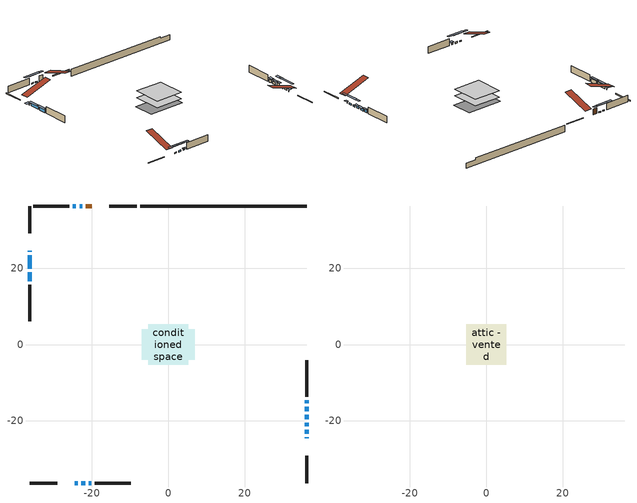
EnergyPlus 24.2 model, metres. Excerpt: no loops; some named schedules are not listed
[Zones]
conditioned space
 floor adiabatic (AdiabaticFloorConstruction): -5.24,-5.24 -5.24,5.24 5.24,5.24 5.24,-5.24 z0.98
 floor foundation (Slab1 construction): -6.93,-3.97 -6.93,3.97 6.93,3.97 6.93,-3.97 z-1.46
 wall outside (RimJoist1 construction): -8.29,36.23 -15.48,36.23 / -36.23,-36.23 -29.04,-36.23 / -36.23,36.23 -36.23,29.04 / 36.23,-36.23 36.23,-29.04 z0.98:1.28
 wall outside (AdiabaticWallConstruction 1): -20.03,36.23 -21.55,36.23 z0.98:3.01
 wall outside (AdiabaticWallConstruction): 36.23,-24.49 36.23,-24.26 / -36.23,24.49 -36.23,24.26 z0.98:1.44; 36.23,-23.33 36.23,-22.26 / 36.23,-21.34 36.23,-20.42 z0.98:1.54; -22.47,36.23 -23.21,36.23 z0.98:1.31; -24.14,36.23 -24.93,36.23 z0.98:1.36; -24.49,-36.23 -23.67,-36.23 z0.98:1.34; -22.75,-36.23 -21.68,-36.23 z0.98:1.49; 36.23,-19.49 36.23,-18.42 z0.98:2.05; 36.23,-17.5 36.23,-16.28 z0.98:1.8; 36.23,-15.35 36.23,-14.53 z0.98:2; -36.23,23.33 -36.23,19.88 z0.98:2.25; -36.23,18.95 -36.23,16.51 z0.98:2.33; -20.75,-36.23 -20.14,-36.23 z0.98:1.59
 wall outside (Wall1 construction): -25.86,36.23 -35.3,36.23 / -19.21,-36.23 -9.77,-36.23 / -36.23,15.58 -36.23,6.13 / 36.23,-13.6 36.23,-4.16 z0.98:3.42
 wall foundation (FoundationWall1 construction): -7.36,36.23,-1.46 -7.36,36.23,0.98 31.87,36.23,0.98 31.87,36.23,0.41 36.23,36.23,0.41 36.23,36.23,-1.46
 window (WindowConstruction 6): 36.23,-24.49 36.23,-24.26 z0.98:1.44
 window (WindowConstruction 8): 36.23,-23.33 36.23,-22.26 z0.98:1.54
 window (WindowConstruction 9): 36.23,-21.33 36.23,-20.42 z0.98:1.54
 window (WindowConstruction 10): -22.47,36.23 -23.21,36.23 z0.98:1.31
 window (WindowConstruction 11): -24.14,36.23 -24.93,36.23 z0.98:1.36
 window (WindowConstruction 12): -24.49,-36.23 -23.68,-36.23 z0.98:1.34
 window (WindowConstruction 13): -22.75,-36.23 -21.68,-36.23 z0.98:1.49
 window (WindowConstruction 7): -36.23,24.49 -36.23,24.26 z0.98:1.44
 window (WindowConstruction): 36.23,-19.49 36.23,-18.42 z0.98:2.05
 window (WindowConstruction 1): 36.23,-17.5 36.23,-16.28 z0.98:1.79
 window (WindowConstruction 2): 36.23,-15.35 36.23,-14.53 z0.98:1.99
 window (WindowConstruction 3): -36.23,23.33 -36.23,19.88 z0.98:2.25
 window (WindowConstruction 4): -36.23,18.95 -36.23,16.51 z0.98:2.33
 window (WindowConstruction 5): -20.75,-36.23 -20.14,-36.23 z0.98:1.59
 door (Door): -20.03,36.23 -21.55,36.23 z0.98:3.01
 ceiling adiabatic (AdiabaticFloorConstruction): 5.24,-5.24 5.24,5.24 -5.24,5.24 -5.24,-5.24 z0.98
attic - vented
 floor to conditioned space (Floor1 construction Reversed): -5.24,-5.24 -5.24,5.24 5.24,5.24 5.24,-5.24 z3.42
 roof outside (Roof1 construction): -19.1,36.23,3.42 -19.1,26.02,6.82 -16.41,26.02,6.82 -16.41,36.23,3.42; -25.42,-36.23,3.42 -25.42,-26.02,6.82 -28.11,-26.02,6.82 -28.11,-36.23,3.42; -36.23,25.42,3.42 -26.02,25.42,6.82 -26.02,28.11,6.82 -36.23,28.11,3.42; 36.23,-25.42,3.42 26.02,-25.42,6.82 26.02,-28.11,6.82 36.23,-28.11,3.42
shading: 36.23,-23.8 36.23,-24.95 36.99,-24.95 36.99,-23.8 z1.9; 36.23,-19.52 36.23,-26.07 36.99,-26.07 36.99,-19.52 z4.28; 36.23,-17.68 36.23,-24.08 36.99,-24.08 36.99,-17.68 z4.28; -25.95,36.23 -19.73,36.23 -19.73,36.99 -25.95,36.99 z4.05; -27.67,36.23 -21.4,36.23 -21.4,36.99 -27.67,36.99 z4.1; -20.94,-36.23 -27.23,-36.23 -27.23,-36.99 -20.94,-36.99 z4.08; -18.94,-36.23 -25.49,-36.23 -25.49,-36.99 -18.94,-36.99 z4.23; -36.23,23.8 -36.23,24.95 -37.75,24.95 -37.75,23.8 z1.9; 36.23,-18.13 36.23,-19.79 36.99,-19.79 36.99,-18.13 z2.35; 36.23,-15.82 36.23,-17.96 36.99,-17.96 36.99,-15.82 z2.25; 36.23,-14.07 36.23,-15.81 36.99,-15.81 36.99,-14.07 z2.46; -36.23,19.58 -36.23,23.63 -36.99,23.63 -36.99,19.58 z2.55; -36.23,16.21 -36.23,19.25 -36.99,19.25 -36.99,16.21 z2.63; -19.84,-36.23 -21.05,-36.23 -21.05,-37.08 -19.84,-37.08 z1.89
[Building]
Building 1: Terrain=Suburbs
[Site:Location]
Edmonton Intl AP_AB: Latitude {deg}=53.31; Longitude {deg}=-113.58; Time Zone {hr}=-7; Elevation {m}=723; Keep Site Location Information=Yes
[Site:GroundTemperature:Shallow]
-1.56185, -3.61833, -3.78302, -2.80711, 1.11059, 5.01004, 8.39065, 10.5322, 10.7141, 8.97234, 5.67794, 1.89811
[Site:WaterMainsTemperature]
Calculation Method=Schedule; Temperature Schedule=mains temperature schedule
[Material] Roughness=Rough; Thermal Absorptance=0.9
Name | Thickness {m} | Conductivity {W/m-K} | Density {kg/m3} | Specific Heat {J/kg-K} | Solar Absorptance | Visible Absorptance
asphalt or fiberglass shingles | 0.00635 | 0.162714 | 1121.4 | 1465.45 | 0.4 | 0.4
ceiling loosefill ins | 0.254 | 0.0480833 | 16.02 | 1046.75 | 0.7 | 0.7
ceiling stud and cavity | 0.1397 | 0.269852 | 65.682 | 1177.47 | 0.7 | 0.7
concrete 4.0 in. | 0.1016 | 1.803125 | 2242.8 | 837.4 | 0.7 | 0.7
concrete 8.0 in. | 0.2032 | 1.803125 | 2242.8 | 837.4 | 0.7 | 0.7
door material | 0.04445 | 0.053851 | 512.64 | 1214.23 | 0.7 | 0.7
exterior vertical ins | 0.07309 | 0.029427 | 32.04 | 1214.23 | 0.7 | 0.7
floor covering | 0.0127 | 0.0433444 | 54.468 | 1339.84 | 0.6 | 0.6
floor rigid ins; wall rigid ins | 0.512978 | 0.029427 | 32.04 | 1214.23 | 0.7 | 0.7
floor stud and cavity | 0.1397 | 1.75129 | 37.0049 | 1207.88 | 0.7 | 0.7
furniture material conditioned space 1 | 0.1524 | 0.115458 | 640.8 | 1214.23 | 0.6 | 0.6
gypsum board | 0.0127 | 0.160291 | 801 | 837.4 | 0.6 | 0.6
gypsum board 1 | 0.0127 | 0.160291 | 801 | 837.4 | 0.7 | 0.7
osb sheathing 0.5 in. | 0.0127 | 0.115458 | 512.64 | 1214.23 | 0.7 | 0.7
osb sheathing 0.75 in. | 0.01905 | 0.115458 | 512.64 | 1214.23 | 0.7 | 0.7
osb sheathing 2.0 in. | 0.0508 | 0.115458 | 512.64 | 1214.23 | 0.7 | 0.7
rim joist rigid ins | 0.103632 | 0.029427 | 32.04 | 1214.23 | 0.7 | 0.7
rim joist stud and cavity | 0.0508 | 0.0378818 | 125.044 | 1163.47 | 0.6 | 0.6
wall stud and cavity | 0.1397 | 0.0896479 | 139.0536 | 1170.24 | 0.7 | 0.7
wall stud and cavity 1 | 0.0889 | 0.380278 | 52.3479 | 1209.89 | 0.7 | 0.7
wall stud and cavity 2 | 0.0889 | 0.391764 | 83.0341 | 1211.67 | 0.7 | 0.7
wood siding | 0.0254 | 0.102417 | 544.68 | 1172.36 | 0.4 | 0.4
wood siding 1; wood siding 2; wood siding 3 | 0.0254 | 0.102417 | 544.68 | 1172.36 | 0.7 | 0.7
[WindowMaterial:SimpleGlazingSystem]
Name | U-Factor {W/m2-K} | Solar Heat Gain Coefficient
WindowMaterial | 2.19795 | 0.54
WindowMaterial 1 | 2.21442 | 0.53
WindowMaterial 10 | 2.623236 | 0.26
WindowMaterial 11 | 2.41201 | 0.33
WindowMaterial 12 | 2.29051 | 0.46
WindowMaterial 2 | 2.22805 | 0.51
WindowMaterial 3 | 2.15139 | 0.59
WindowMaterial 4 | 2.13095 | 0.6
WindowMaterial 5 | 2.56986 | 0.26
WindowMaterial 6 | 2.29845 | 0.39
WindowMaterial 7 | 2.15423 | 0.57
WindowMaterial 8 | 2.330819 | 0.42
WindowMaterial 9 | 2.43359 | 0.31
[Construction]
AdiabaticFloorConstruction: floor stud and cavity, floor rigid ins, osb sheathing 0.75 in., floor covering
AdiabaticWallConstruction: wood siding 2, wall rigid ins, wall stud and cavity 1, gypsum board
AdiabaticWallConstruction 1: wood siding 3, wall rigid ins, wall stud and cavity 1, gypsum board
Door: door material
Floor1 construction Reversed: gypsum board, ceiling stud and cavity, ceiling loosefill ins
FoundationWall1 construction: concrete 8.0 in., gypsum board 1
furniture construction conditioned space 1: furniture material conditioned space 1
PartitionWallConstruction: gypsum board, wall stud and cavity 2, gypsum board
RimJoist1 construction: wood siding 1, rim joist rigid ins, osb sheathing 2.0 in., rim joist stud and cavity
Roof1 construction: asphalt or fiberglass shingles
Slab1 construction: concrete 4.0 in.
Wall1 construction: wood siding, osb sheathing 0.5 in., wall stud and cavity, gypsum board
WindowConstruction: WindowMaterial
WindowConstruction 1: WindowMaterial 1
WindowConstruction 10: WindowMaterial 9
WindowConstruction 11: WindowMaterial 10
WindowConstruction 12: WindowMaterial 11
WindowConstruction 13: WindowMaterial 12
WindowConstruction 2: WindowMaterial 2
WindowConstruction 3: WindowMaterial 3
WindowConstruction 4: WindowMaterial 4
WindowConstruction 5: WindowMaterial 5
WindowConstruction 6; WindowConstruction 7: WindowMaterial 6
WindowConstruction 8: WindowMaterial 7
WindowConstruction 9: WindowMaterial 8
[Zone] Multiplier=1; Part of Total Floor Area=Yes
Name | Volume {m3}
attic - vented | 60.7882
conditioned space | 558.7
[Space]
Name | Zone | Volume {m3}
attic - vented 1 | attic - vented | 60.7882
conditioned space 1 | conditioned space | 558.7
[ZoneInfiltration:EffectiveLeakageArea]
infil attic - vented 1: Zone or Space=attic - vented 1; Schedule=Always On Discrete; Effective Air Leakage Area {cm2}=3825.39; Stack Coefficient=0.000236766; Wind Coefficient=1.03963e-05
[ZoneMixing]
whole house fan mix: Zone or Space=attic - vented; Schedule=Always On Continuous; Design Flow Rate Calculation Method=Flow/Zone; Design Flow Rate {m3/s}=0; Source Zone or Space=conditioned space
[SurfaceProperty:ExposedFoundationPerimeter]
Slab1: Exposed Perimeter Calculation Method=TotalExposedPerimeter; Total Exposed Perimeter {m}=43.587
[InternalMass] Zone or ZoneList=conditioned space; Space or SpaceList=conditioned space 1
Name | Construction | Surface Area {m2}
furniture mass conditioned space 1 | furniture construction conditioned space 1 | 88
partition wall mass | PartitionWallConstruction | 220
[Lights]
interior lighting: Zone or ZoneList or Space or SpaceList=conditioned space 1; Schedule=interior lighting schedule; Design Level Calculation Method=LightingLevel; Lighting Level {W}=343.2; Return Air Fraction=0; Fraction Radiant=0.6; Fraction Visible=0.2; Fraction Replaceable=1
[People]
occupants: Zone or ZoneList or Space or SpaceList=conditioned space 1; Number of People Schedule=occupants schedule; Number of People Calculation Method=People; Number of People=3; Fraction Radiant=0.314171; Sensible Heat Fraction=0.56303; Activity Level Schedule=occupants activity schedule; Carbon Dioxide Generation Rate {m3/s-W}=0; Enable ASHRAE 55 Comfort Warnings=No; Mean Radiant Temperature Calculation Type=EnclosureAveraged
[ElectricEquipment] Zone or ZoneList or Space or SpaceList=conditioned space 1; Design Level Calculation Method=EquipmentLevel
Name | Schedule | Design Level {W} | Fraction Latent | Fraction Radiant | Fraction Lost
clothes dryer | clothes dryer schedule | 140.772 | 0.015 | 0.081 | 0.85
clothes washer | clothes washer schedule | 32.1985 | 0.03 | 0.162 | 0.7
cooking range | cooking range schedule | 215.147 | 0.08 | 0.432 | 0.2
dishwasher | dishwasher schedule | 66.8632 | 0.3 | 0.18 | 0.4
fridge | fridge schedule | 72.9452 | 0 | 0.6 | 0
mech vent bath fan 0 | mech vent bath fan 0 schedule | 50.2 | 0 | 0 | 1
mech vent bath fan 1 | mech vent bath fan 1 schedule | 50.2 | 0 | 0 | 1
mech vent house fan | mech vent house fan schedule | 0 | 0 | 0 | 1
mech vent house fan cfis | mech vent house fan cfis schedule | 0 | 0 | 0 | 0
mech vent range fan 0 | mech vent range fan 0 schedule | 57 | 0 | 0 | 1
misc plug loads | misc plug loads schedule | 494.7 | 0.045 | 0.513 | 0.1
whole house fan | Always On Discrete | 0 | 0 | 0 | 1
[OtherEquipment] Zone or ZoneList or Space or SpaceList=conditioned space 1; Design Level Calculation Method=EquipmentLevel
Name | Fuel Type | Schedule | Design Level {W} | Fraction Latent | Fraction Radiant | Fraction Lost
clothes dryer 1 | Electricity | clothes dryer schedule | 0 | 0.015 | 0.081 | 0.85
cooking range 1 | Electricity | cooking range schedule | 0 | 0.08 | 0.432 | 0.2
general water use latent | None | general water use schedule | 62.594 | 1 | 0 | 0
general water use sensible | None | general water use schedule | -61.6891 | 0 | 0.6 | 0
mech vent house fan latent load | None | Always On Discrete | 0 | 1 | 0 | 0
mech vent house fan sensible load | None | Always On Discrete | 0 | 0 | 0 | 0
water heater energy adjustment1 | NaturalGas | Always On Discrete | 0.01 | 0 | 0 | 1
[ZoneInfiltration:DesignFlowRate] Zone or ZoneList or Space or SpaceList=conditioned space 1; Schedule=Always On Discrete; Design Flow Rate Calculation Method=Flow/Zone; Design Flow Rate {m3/s}=0
infil flow; natural vent flow; whole house fan flow
[AvailabilityManager:Scheduled]
furnace airloop Availability Manager: Schedule=Always On Discrete
[Foundation:Kiva]
Foundation Kiva 1: Initial Indoor Air Temperature {C}=18; Wall Height Above Grade {m}=0.979993; Wall Depth Below Slab {m}=0.2032; Custom Block Material Name 1=exterior vertical ins; Custom Block Depth 1 {m}=2.43998; Custom Block X Position 1 {m}=0.2159; Custom Block Z Position 1 {m}=0
[Foundation:Kiva:Settings]
Soil Conductivity {W/m-K}=0.849921; Soil Density {kg/m3}=1842.3; Soil Specific Heat {J/kg-K}=418.7; Ground Solar Absorptivity=0.9; Ground Thermal Absorptivity=0.9; Ground Surface Roughness {m}=0.03; Far-Field Width {m}=40; Deep-Ground Boundary Condition=ZeroFlux; Deep-Ground Depth {m}=40; Minimum Cell Dimension {m}=0.2; Maximum Cell Growth Coefficient=3; Simulation Timestep=Timestep
[Exterior:Lights]
exterior lighting: Schedule=exterior lighting schedule; Design Level {W}=75.6
[EnergyManagementSystem:GlobalVariable]
furnace_airloop_Fan_RTF
infil_program_Qfan
infil_program_Qinf
natural_vent_program_Qnv
natural_vent_program_Qwhf
[EnergyManagementSystem:Sensor]
Name | Output:Variable or Output:Meter Index Key | Output:Variable or Output:Meter
airflow_gain | infil flow | Infiltration Sensible Heat Gain Energy
airflow_gain_1 | natural vent flow | Infiltration Sensible Heat Gain Energy
airflow_gain_2 | whole house fan flow | Infiltration Sensible Heat Gain Energy
airflow_loss | infil flow | Infiltration Sensible Heat Loss Energy
airflow_loss_1 | natural vent flow | Infiltration Sensible Heat Loss Energy
airflow_loss_2 | whole house fan flow | Infiltration Sensible Heat Loss Energy
clg_load_cond |  | Cooling:EnergyTransfer:Zone:CONDITIONED SPACE
clg_sp_s; clg_sp_s_1 | cooling setpoint | Schedule Value
clothes_dryer_exhaust_0_sch_s | clothes dryer exhaust 0 schedule | Schedule Value
cool_season | cooling season schedule | Schedule Value
htg_load_cond |  | Heating:EnergyTransfer:Zone:CONDITIONED SPACE
htg_sp_s; htg_sp_s_1 | heating setpoint | Schedule Value
ig_ee_conv | clothes dryer | Electric Equipment Convective Heating Energy
ig_ee_conv_2 | cooking range | Electric Equipment Convective Heating Energy
ig_ee_conv_4 | fridge | Electric Equipment Convective Heating Energy
ig_ee_conv_5 | misc plug loads | Electric Equipment Convective Heating Energy
ig_ee_conv_6 | whole house fan | Electric Equipment Convective Heating Energy
ig_ee_rad | clothes dryer | Electric Equipment Radiant Heating Energy
ig_ee_rad_2 | cooking range | Electric Equipment Radiant Heating Energy
ig_ee_rad_4 | fridge | Electric Equipment Radiant Heating Energy
ig_ee_rad_5 | misc plug loads | Electric Equipment Radiant Heating Energy
ig_ee_rad_6 | whole house fan | Electric Equipment Radiant Heating Energy
ig_lgt_conv | interior lighting | Lights Convective Heating Energy
ig_lgt_rad | interior lighting | Lights Radiant Heating Energy
ig_lgt_vis | interior lighting | Lights Visible Radiation Heating Energy
ig_oe_conv | clothes dryer 1 | Other Equipment Convective Heating Energy
ig_oe_conv_1 | cooking range 1 | Other Equipment Convective Heating Energy
ig_oe_conv_2 | general water use latent | Other Equipment Convective Heating Energy
ig_oe_conv_3 | general water use sensible | Other Equipment Convective Heating Energy
ig_oe_conv_4 | water heater energy adjustment1 | Other Equipment Convective Heating Energy
ig_oe_rad | clothes dryer 1 | Other Equipment Radiant Heating Energy
ig_oe_rad_1 | cooking range 1 | Other Equipment Radiant Heating Energy
ig_oe_rad_2 | general water use latent | Other Equipment Radiant Heating Energy
ig_oe_rad_3 | general water use sensible | Other Equipment Radiant Heating Energy
ig_oe_rad_4 | water heater energy adjustment1 | Other Equipment Radiant Heating Energy
ig_ppl_conv | occupants | People Convective Heating Energy
ig_ppl_rad | occupants | People Radiant Heating Energy
im_conv | furniture mass conditioned space 1 | Surface Inside Face Convection Heat Gain Energy
im_conv_1 | partition wall mass | Surface Inside Face Convection Heat Gain Energy
im_ig | furniture mass conditioned space 1 | Surface Inside Face Internal Gains Radiation Heat Gain Energy
im_ig_1 | partition wall mass | Surface Inside Face Internal Gains Radiation Heat Gain Energy
im_lgt | furniture mass conditioned space 1 | Surface Inside Face Lights Radiation Heat Gain Energy
im_lgt_1 | partition wall mass | Surface Inside Face Lights Radiation Heat Gain Energy
im_sol | furniture mass conditioned space 1 | Surface Inside Face Solar Radiation Heat Gain Energy
im_sol_1 | partition wall mass | Surface Inside Face Solar Radiation Heat Gain Energy
im_surf | furniture mass conditioned space 1 | Surface Inside Face Net Surface Thermal Radiation Heat Gain Energy
im_surf_1 | partition wall mass | Surface Inside Face Net Surface Thermal Radiation Heat Gain Energy
mech_vent_bath_fan_0_sch_s | mech vent bath fan 0 schedule | Schedule Value
mech_vent_bath_fan_1_sch_s | mech vent bath fan 1 schedule | Schedule Value
mech_vent_range_fan_0_sch_s | mech vent range fan 0 schedule | Schedule Value
mv_conv | mech vent bath fan 0 | Electric Equipment Convective Heating Energy
mv_conv_1 | mech vent bath fan 1 | Electric Equipment Convective Heating Energy
mv_conv_2 | mech vent house fan | Electric Equipment Convective Heating Energy
mv_conv_3 | mech vent house fan cfis | Electric Equipment Convective Heating Energy
mv_conv_4 | mech vent range fan 0 | Electric Equipment Convective Heating Energy
mv_conv_5 | mech vent house fan latent load | Other Equipment Convective Heating Energy
mv_conv_6 | mech vent house fan sensible load | Other Equipment Convective Heating Energy
mv_rad | mech vent bath fan 0 | Electric Equipment Radiant Heating Energy
mv_rad_1 | mech vent bath fan 1 | Electric Equipment Radiant Heating Energy
mv_rad_2 | mech vent house fan | Electric Equipment Radiant Heating Energy
mv_rad_3 | mech vent house fan cfis | Electric Equipment Radiant Heating Energy
mv_rad_4 | mech vent range fan 0 | Electric Equipment Radiant Heating Energy
mv_rad_5 | mech vent house fan latent load | Other Equipment Radiant Heating Energy
mv_rad_6 | mech vent house fan sensible load | Other Equipment Radiant Heating Energy
natural_vent_s | natural vent schedule | Schedule Value
out_pb_s |  | Site Outdoor Air Barometric Pressure
out_wt_s |  | Site Outdoor Air Humidity Ratio
site_vw_s |  | Site Wind Speed
ss_back_out | Window1 | Surface Window Shortwave from Zone Back Out Window Heat Transfer Rate
ss_back_out_1 | Window10 | Surface Window Shortwave from Zone Back Out Window Heat Transfer Rate
ss_back_out_10 | Window5 | Surface Window Shortwave from Zone Back Out Window Heat Transfer Rate
ss_back_out_11 | Window6 | Surface Window Shortwave from Zone Back Out Window Heat Transfer Rate
ss_back_out_12 | Window8 | Surface Window Shortwave from Zone Back Out Window Heat Transfer Rate
ss_back_out_13 | Window9 | Surface Window Shortwave from Zone Back Out Window Heat Transfer Rate
ss_back_out_2 | Window11 | Surface Window Shortwave from Zone Back Out Window Heat Transfer Rate
ss_back_out_3 | Window12 | Surface Window Shortwave from Zone Back Out Window Heat Transfer Rate
ss_back_out_4 | Window13 | Surface Window Shortwave from Zone Back Out Window Heat Transfer Rate
ss_back_out_5 | Window14 | Surface Window Shortwave from Zone Back Out Window Heat Transfer Rate
ss_back_out_6 | Window15 | Surface Window Shortwave from Zone Back Out Window Heat Transfer Rate
ss_back_out_7 | Window2 | Surface Window Shortwave from Zone Back Out Window Heat Transfer Rate
ss_back_out_8 | Window3 | Surface Window Shortwave from Zone Back Out Window Heat Transfer Rate
ss_back_out_9 | Window4 | Surface Window Shortwave from Zone Back Out Window Heat Transfer Rate
ss_conv | Door1 | Surface Inside Face Convection Heat Gain Energy
ss_conv_1 | Window1 | Surface Inside Face Convection Heat Gain Energy
ss_conv_10 | Window4 | Surface Inside Face Convection Heat Gain Energy
ss_conv_11 | Window5 | Surface Inside Face Convection Heat Gain Energy
ss_conv_12 | Window6 | Surface Inside Face Convection Heat Gain Energy
ss_conv_13 | Window8 | Surface Inside Face Convection Heat Gain Energy
ss_conv_14 | Window9 | Surface Inside Face Convection Heat Gain Energy
ss_conv_2 | Window10 | Surface Inside Face Convection Heat Gain Energy
ss_conv_3 | Window11 | Surface Inside Face Convection Heat Gain Energy
ss_conv_4 | Window12 | Surface Inside Face Convection Heat Gain Energy
ss_conv_5 | Window13 | Surface Inside Face Convection Heat Gain Energy
ss_conv_6 | Window14 | Surface Inside Face Convection Heat Gain Energy
ss_conv_7 | Window15 | Surface Inside Face Convection Heat Gain Energy
ss_conv_8 | Window2 | Surface Inside Face Convection Heat Gain Energy
ss_conv_9 | Window3 | Surface Inside Face Convection Heat Gain Energy
ss_ig | Door1 | Surface Inside Face Internal Gains Radiation Heat Gain Energy
ss_ig_1 | Window1 | Surface Inside Face Internal Gains Radiation Heat Gain Energy
ss_ig_10 | Window4 | Surface Inside Face Internal Gains Radiation Heat Gain Energy
ss_ig_11 | Window5 | Surface Inside Face Internal Gains Radiation Heat Gain Energy
ss_ig_12 | Window6 | Surface Inside Face Internal Gains Radiation Heat Gain Energy
ss_ig_13 | Window8 | Surface Inside Face Internal Gains Radiation Heat Gain Energy
ss_ig_14 | Window9 | Surface Inside Face Internal Gains Radiation Heat Gain Energy
ss_ig_2 | Window10 | Surface Inside Face Internal Gains Radiation Heat Gain Energy
ss_ig_3 | Window11 | Surface Inside Face Internal Gains Radiation Heat Gain Energy
ss_ig_4 | Window12 | Surface Inside Face Internal Gains Radiation Heat Gain Energy
ss_ig_5 | Window13 | Surface Inside Face Internal Gains Radiation Heat Gain Energy
ss_ig_6 | Window14 | Surface Inside Face Internal Gains Radiation Heat Gain Energy
ss_ig_7 | Window15 | Surface Inside Face Internal Gains Radiation Heat Gain Energy
ss_ig_8 | Window2 | Surface Inside Face Internal Gains Radiation Heat Gain Energy
ss_ig_9 | Window3 | Surface Inside Face Internal Gains Radiation Heat Gain Energy
ss_lgt | Door1 | Surface Inside Face Lights Radiation Heat Gain Energy
ss_sol | Door1 | Surface Inside Face Solar Radiation Heat Gain Energy
ss_surf | Door1 | Surface Inside Face Net Surface Thermal Radiation Heat Gain Energy
ss_surf_1 | Window1 | Surface Inside Face Net Surface Thermal Radiation Heat Gain Energy
ss_surf_10 | Window4 | Surface Inside Face Net Surface Thermal Radiation Heat Gain Energy
ss_surf_11 | Window5 | Surface Inside Face Net Surface Thermal Radiation Heat Gain Energy
ss_surf_12 | Window6 | Surface Inside Face Net Surface Thermal Radiation Heat Gain Energy
ss_surf_13 | Window8 | Surface Inside Face Net Surface Thermal Radiation Heat Gain Energy
ss_surf_14 | Window9 | Surface Inside Face Net Surface Thermal Radiation Heat Gain Energy
ss_surf_2 | Window10 | Surface Inside Face Net Surface Thermal Radiation Heat Gain Energy
ss_surf_3 | Window11 | Surface Inside Face Net Surface Thermal Radiation Heat Gain Energy
ss_surf_4 | Window12 | Surface Inside Face Net Surface Thermal Radiation Heat Gain Energy
ss_surf_5 | Window13 | Surface Inside Face Net Surface Thermal Radiation Heat Gain Energy
ss_surf_6 | Window14 | Surface Inside Face Net Surface Thermal Radiation Heat Gain Energy
ss_surf_7 | Window15 | Surface Inside Face Net Surface Thermal Radiation Heat Gain Energy
ss_surf_8 | Window2 | Surface Inside Face Net Surface Thermal Radiation Heat Gain Energy
ss_surf_9 | Window3 | Surface Inside Face Net Surface Thermal Radiation Heat Gain Energy
ss_trans_in | Window1 | Surface Window Transmitted Solar Radiation Rate
ss_trans_in_1 | Window10 | Surface Window Transmitted Solar Radiation Rate
ss_trans_in_10 | Window5 | Surface Window Transmitted Solar Radiation Rate
ss_trans_in_11 | Window6 | Surface Window Transmitted Solar Radiation Rate
ss_trans_in_12 | Window8 | Surface Window Transmitted Solar Radiation Rate
ss_trans_in_13 | Window9 | Surface Window Transmitted Solar Radiation Rate
ss_trans_in_2 | Window11 | Surface Window Transmitted Solar Radiation Rate
ss_trans_in_3 | Window12 | Surface Window Transmitted Solar Radiation Rate
ss_trans_in_4 | Window13 | Surface Window Transmitted Solar Radiation Rate
ss_trans_in_5 | Window14 | Surface Window Transmitted Solar Radiation Rate
ss_trans_in_6 | Window15 | Surface Window Transmitted Solar Radiation Rate
ss_trans_in_7 | Window2 | Surface Window Transmitted Solar Radiation Rate
ss_trans_in_8 | Window3 | Surface Window Transmitted Solar Radiation Rate
ss_trans_in_9 | Window4 | Surface Window Transmitted Solar Radiation Rate
ss_trans_out | Window1 | Surface Inside Face Initial Transmitted Diffuse Transmitted Out Window Solar Radiation Rate
ss_trans_out_1 | Window10 | Surface Inside Face Initial Transmitted Diffuse Transmitted Out Window Solar Radiation Rate
ss_trans_out_10 | Window5 | Surface Inside Face Initial Transmitted Diffuse Transmitted Out Window Solar Radiation Rate
ss_trans_out_11 | Window6 | Surface Inside Face Initial Transmitted Diffuse Transmitted Out Window Solar Radiation Rate
ss_trans_out_12 | Window8 | Surface Inside Face Initial Transmitted Diffuse Transmitted Out Window Solar Radiation Rate
ss_trans_out_13 | Window9 | Surface Inside Face Initial Transmitted Diffuse Transmitted Out Window Solar Radiation Rate
ss_trans_out_2 | Window11 | Surface Inside Face Initial Transmitted Diffuse Transmitted Out Window Solar Radiation Rate
ss_trans_out_3 | Window12 | Surface Inside Face Initial Transmitted Diffuse Transmitted Out Window Solar Radiation Rate
ss_trans_out_4 | Window13 | Surface Inside Face Initial Transmitted Diffuse Transmitted Out Window Solar Radiation Rate
ss_trans_out_5 | Window14 | Surface Inside Face Initial Transmitted Diffuse Transmitted Out Window Solar Radiation Rate
ss_trans_out_6 | Window15 | Surface Inside Face Initial Transmitted Diffuse Transmitted Out Window Solar Radiation Rate
